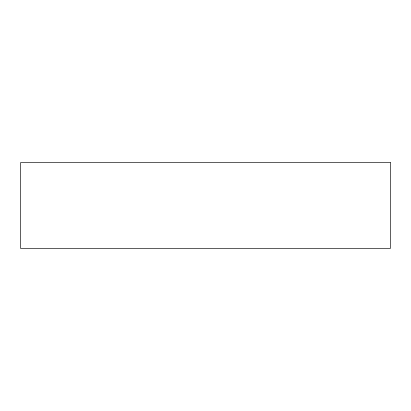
<?xml version="1.0" encoding="UTF-8"?>
<svg xmlns="http://www.w3.org/2000/svg" width="411" height="411" viewBox="0 0 411 411"><rect width="100%" height="100%" fill="white"/><g stroke="black" fill="none" stroke-linecap="round" stroke-linejoin="round"><path stroke-width="0.62" d="M390.45 162.628L20.55 162.628L20.55 248.372L390.45 248.372L390.45 162.628"/></g></svg>
